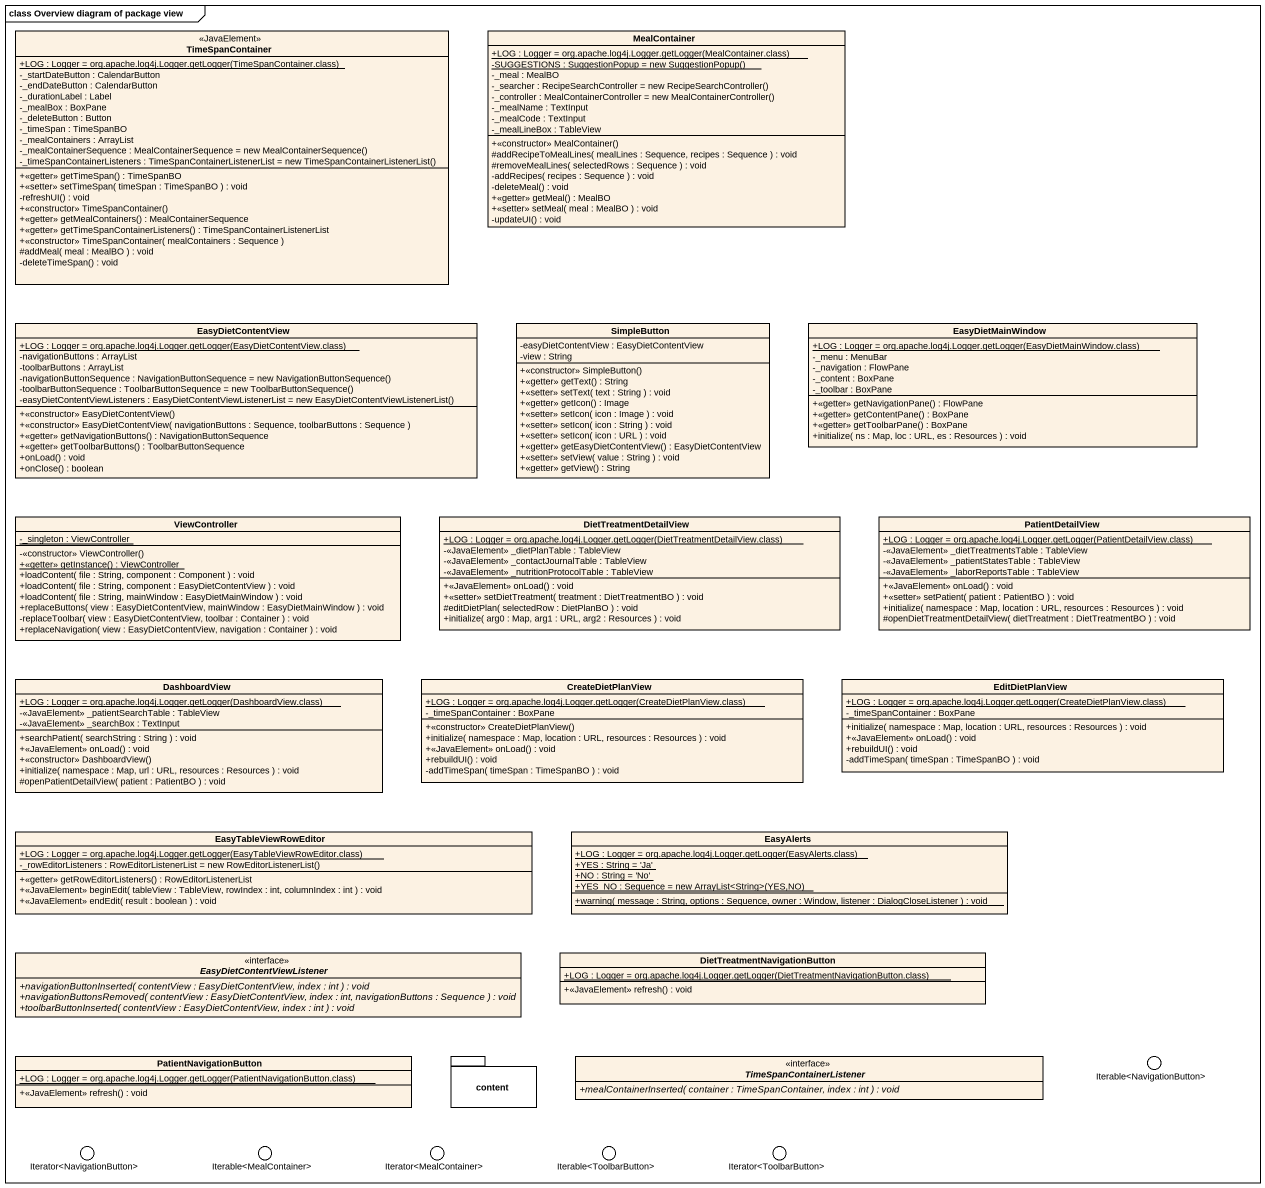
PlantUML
@startuml
mainframe class Overview diagram of package view
allowmixing
hide circle
hide empty members
skinparam classAttributeIconSize 0
class TimeSpanContainer <<JavaElement>> {
  {static} {field} +LOG : Logger = org.apache.log4j.Logger.getLogger(TimeSpanContainer.class)
  -_startDateButton : CalendarButton
  -_endDateButton : CalendarButton
  -_durationLabel : Label
  -_mealBox : BoxPane
  -_deleteButton : Button
  -_timeSpan : TimeSpanBO
  -_mealContainers : ArrayList
  {field} -_mealContainerSequence : MealContainerSequence = new MealContainerSequence()
  {field} -_timeSpanContainerListeners : TimeSpanContainerListenerList = new TimeSpanContainerListenerList()
  +<<getter>> getTimeSpan() : TimeSpanBO
  +<<setter>> setTimeSpan( timeSpan : TimeSpanBO ) : void
  -refreshUI() : void
  +<<constructor>> TimeSpanContainer()
  +<<getter>> getMealContainers() : MealContainerSequence
  +<<getter>> getTimeSpanContainerListeners() : TimeSpanContainerListenerList
  +<<constructor>> TimeSpanContainer( mealContainers : Sequence )
  #addMeal( meal : MealBO ) : void
  -deleteTimeSpan() : void
}
class MealContainer {
  {static} {field} +LOG : Logger = org.apache.log4j.Logger.getLogger(MealContainer.class)
  {static} {field} -SUGGESTIONS : SuggestionPopup = new SuggestionPopup()
  -_meal : MealBO
  {field} -_searcher : RecipeSearchController = new RecipeSearchController()
  {field} -_controller : MealContainerController = new MealContainerController()
  -_mealName : TextInput
  -_mealCode : TextInput
  -_mealLineBox : TableView
  +<<constructor>> MealContainer()
  #addRecipeToMealLines( mealLines : Sequence, recipes : Sequence ) : void
  #removeMealLines( selectedRows : Sequence ) : void
  -addRecipes( recipes : Sequence ) : void
  -deleteMeal() : void
  +<<getter>> getMeal() : MealBO
  +<<setter>> setMeal( meal : MealBO ) : void
  -updateUI() : void
}
class EasyDietContentView {
  {static} {field} +LOG : Logger = org.apache.log4j.Logger.getLogger(EasyDietContentView.class)
  -navigationButtons : ArrayList
  -toolbarButtons : ArrayList
  {field} -navigationButtonSequence : NavigationButtonSequence = new NavigationButtonSequence()
  {field} -toolbarButtonSequence : ToolbarButtonSequence = new ToolbarButtonSequence()
  {field} -easyDietContentViewListeners : EasyDietContentViewListenerList = new EasyDietContentViewListenerList()
  +<<constructor>> EasyDietContentView()
  +<<constructor>> EasyDietContentView( navigationButtons : Sequence, toolbarButtons : Sequence )
  +<<getter>> getNavigationButtons() : NavigationButtonSequence
  +<<getter>> getToolbarButtons() : ToolbarButtonSequence
  +onLoad() : void
  +onClose() : boolean
}
class SimpleButton {
  -easyDietContentView : EasyDietContentView
  -view : String
  +<<constructor>> SimpleButton()
  +<<getter>> getText() : String
  +<<setter>> setText( text : String ) : void
  +<<getter>> getIcon() : Image
  +<<setter>> setIcon( icon : Image ) : void
  +<<setter>> setIcon( icon : String ) : void
  +<<setter>> setIcon( icon : URL ) : void
  +<<getter>> getEasyDietContentView() : EasyDietContentView
  +<<setter>> setView( value : String ) : void
  +<<getter>> getView() : String
}
class EasyDietMainWindow {
  {static} {field} +LOG : Logger = org.apache.log4j.Logger.getLogger(EasyDietMainWindow.class)
  -_menu : MenuBar
  -_navigation : FlowPane
  -_content : BoxPane
  -_toolbar : BoxPane
  +<<getter>> getNavigationPane() : FlowPane
  +<<getter>> getContentPane() : BoxPane
  +<<getter>> getToolbarPane() : BoxPane
  +initialize( ns : Map, loc : URL, es : Resources ) : void
}
class ViewController {
  {static} -_singleton : ViewController
  -<<constructor>> ViewController()
  {static} +<<getter>> getInstance() : ViewController
  +loadContent( file : String, component : Component ) : void
  +loadContent( file : String, component : EasyDietContentView ) : void
  +loadContent( file : String, mainWindow : EasyDietMainWindow ) : void
  +replaceButtons( view : EasyDietContentView, mainWindow : EasyDietMainWindow ) : void
  -replaceToolbar( view : EasyDietContentView, toolbar : Container ) : void
  +replaceNavigation( view : EasyDietContentView, navigation : Container ) : void
}
class DietTreatmentDetailView {
  {static} {field} +LOG : Logger = org.apache.log4j.Logger.getLogger(DietTreatmentDetailView.class)
  -<<JavaElement>> _dietPlanTable : TableView
  -<<JavaElement>> _contactJournalTable : TableView
  -<<JavaElement>> _nutritionProtocolTable : TableView
  +<<JavaElement>> onLoad() : void
  +<<setter>> setDietTreatment( treatment : DietTreatmentBO ) : void
  #editDietPlan( selectedRow : DietPlanBO ) : void
  +initialize( arg0 : Map, arg1 : URL, arg2 : Resources ) : void
}
class PatientDetailView {
  {static} {field} +LOG : Logger = org.apache.log4j.Logger.getLogger(PatientDetailView.class)
  -<<JavaElement>> _dietTreatmentsTable : TableView
  -<<JavaElement>> _patientStatesTable : TableView
  -<<JavaElement>> _laborReportsTable : TableView
  +<<JavaElement>> onLoad() : void
  +<<setter>> setPatient( patient : PatientBO ) : void
  +initialize( namespace : Map, location : URL, resources : Resources ) : void
  #openDietTreatmentDetailView( dietTreatment : DietTreatmentBO ) : void
}
class DashboardView {
  {static} {field} +LOG : Logger = org.apache.log4j.Logger.getLogger(DashboardView.class)
  -<<JavaElement>> _patientSearchTable : TableView
  -<<JavaElement>> _searchBox : TextInput
  +searchPatient( searchString : String ) : void
  +<<JavaElement>> onLoad() : void
  +<<constructor>> DashboardView()
  +initialize( namespace : Map, url : URL, resources : Resources ) : void
  #openPatientDetailView( patient : PatientBO ) : void
}
class CreateDietPlanView {
  {static} {field} +LOG : Logger = org.apache.log4j.Logger.getLogger(CreateDietPlanView.class)
  -_timeSpanContainer : BoxPane
  +<<constructor>> CreateDietPlanView()
  +initialize( namespace : Map, location : URL, resources : Resources ) : void
  +<<JavaElement>> onLoad() : void
  +rebuildUI() : void
  -addTimeSpan( timeSpan : TimeSpanBO ) : void
}
class EditDietPlanView {
  {static} {field} +LOG : Logger = org.apache.log4j.Logger.getLogger(CreateDietPlanView.class)
  -_timeSpanContainer : BoxPane
  +initialize( namespace : Map, location : URL, resources : Resources ) : void
  +<<JavaElement>> onLoad() : void
  +rebuildUI() : void
  -addTimeSpan( timeSpan : TimeSpanBO ) : void
}
class EasyTableViewRowEditor {
  {static} {field} +LOG : Logger = org.apache.log4j.Logger.getLogger(EasyTableViewRowEditor.class)
  {field} -_rowEditorListeners : RowEditorListenerList = new RowEditorListenerList()
  +<<getter>> getRowEditorListeners() : RowEditorListenerList
  +<<JavaElement>> beginEdit( tableView : TableView, rowIndex : int, columnIndex : int ) : void
  +<<JavaElement>> endEdit( result : boolean ) : void
}
class EasyAlerts {
  {static} {field} +LOG : Logger = org.apache.log4j.Logger.getLogger(EasyAlerts.class)
  {static} +YES : String = 'Ja'
  {static} +NO : String = 'No'
  {static} {field} +YES_NO : Sequence = new ArrayList<String>(YES,NO)
  {static} +warning( message : String, options : Sequence, owner : Window, listener : DialogCloseListener ) : void
}
interface EasyDietContentViewListener {
  {abstract} +navigationButtonInserted( contentView : EasyDietContentView, index : int ) : void
  {abstract} +navigationButtonsRemoved( contentView : EasyDietContentView, index : int, navigationButtons : Sequence ) : void
  {abstract} +toolbarButtonInserted( contentView : EasyDietContentView, index : int ) : void
}
class "DietTreatmentNavigationButton" as DietTreatmentNavigationButto {
  {static} {field} +LOG : Logger = org.apache.log4j.Logger.getLogger(DietTreatmentNavigationButton.class)
  +<<JavaElement>> refresh() : void
}
class PatientNavigationButton {
  {static} {field} +LOG : Logger = org.apache.log4j.Logger.getLogger(PatientNavigationButton.class)
  +<<JavaElement>> refresh() : void
}
package content {
}
interface TimeSpanContainerListener {
  {abstract} +mealContainerInserted( container : TimeSpanContainer, index : int ) : void
}
() "Iterable<NavigationButton>" as Iterable_NavigationButton
() "Iterator<NavigationButton>" as Iterator_NavigationButton
() "Iterable<MealContainer>" as Iterable_MealContainer
() "Iterator<MealContainer>" as Iterator_MealContainer
() "Iterable<ToolbarButton>" as Iterable_ToolbarButton
() "Iterator<ToolbarButton>" as Iterator_ToolbarButton
@enduml
